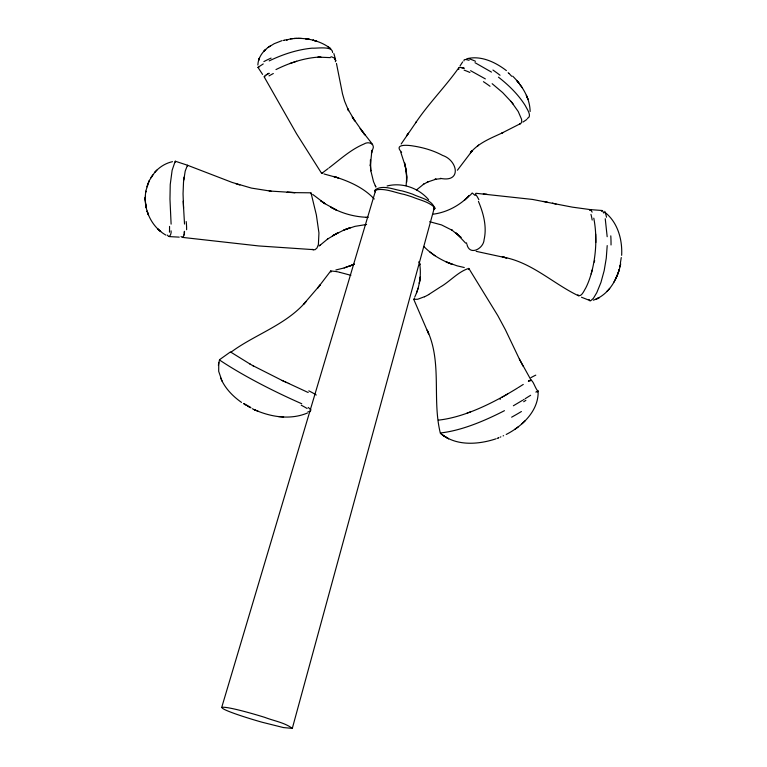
<?xml version="1.0" encoding="UTF-8"?>
<svg xmlns="http://www.w3.org/2000/svg" width="767" height="767" viewBox="0 0 767 767"><rect width="100%" height="100%" fill="white"/><g stroke="black" fill="none" stroke-linecap="round" stroke-linejoin="round"><path stroke-width="1.15" d="M218.768 362.484L218.691 371.333L222.056 381.122M577.781 294.864C581.118 298.2 584.224 290.262 585.767 287.961C588.423 282.716 590.331 277.117 591.846 271.441C596.256 254.117 597.138 235.757 593.792 218.164M595.777 242.535L595.662 234.04M621.26 257.559L620.35 263.369M607.205 245.584L606.266 258.211L604.166 270.655L600.935 282.467L596.784 292.658L593.38 298.353L590.6 300.817L581.472 297.232M292.304 728.391C284.701 722.572 273.877 720.913 264.883 717.404A90.477 16.749 16.1 0 0 251.921 713.55C215.776 703.281 209.564 706.062 249.333 718.449A100.372 20.613 16 0 0 262.065 722.226L283.406 727.557L292.304 728.391L434.4 207.569C431.37 199.516 419.894 197.8 412.79 194.233A75.799 39.27 16 0 0 402.071 190.897C393.883 189.67 383.519 184.742 375.935 189.372L221.701 707.442M621.654 255.325C622.488 239.62 617.761 222.411 605 212.373M145.279 196.218L145.653 192.354M145.922 191.654L145.893 192.133M171.07 230.848C171.683 233.024 169.584 239.227 167.292 235.085M184.521 231.346C184.569 233.149 183.888 239.237 180.974 236.581M257.875 65.051C258.105 56.854 263.8 49.951 270.502 45.79M187.503 166.084L187.474 165.241L232.219 182.46L251.451 188.097L270.233 191.06L295.007 192.642L310.923 192.814L310.894 193.658M184.444 232.363L184.387 232.842A8.36 3.336 -81.3 0 1 184.31 233.743L184.042 234.923M530.39 380.806C532.49 377.757 535.845 390.614 538.137 391.026C538.837 410.7 522.452 426.116 506.201 434.467M171.108 224.127L169.967 199.065L170.236 184.55L172.134 170.255L175.221 161.204L187.455 165.221L185.192 171.146L183.524 181.913L183.045 193.725L183.562 208.154M183.716 179.986L184.08 177.139M375.878 189.948L375.935 189.372M175.336 162.182L175.327 161.243M145.509 196.112L145.385 196.87M218.365 365.303L219.544 359.694L230.445 351.919L250.521 364.344M145.73 191.903L145.874 191.127M406.107 185.691L406.759 177.282L406.366 171.818L404.525 162.738L406.433 172.364L406.587 182.22L406.75 176.87L405.513 166.813L400.777 152.211M594.646 260.483L594.358 262.084M371.707 152.317L370.346 165.71L370.49 159.757L370.825 170.897L370.327 164.991M620.465 264.625C617.425 279.61 608.48 295.046 593.332 300.185M146.008 190.35L149.316 180.513L154.713 172.383M592.239 269.898L591.156 273.934M372.148 150.543L371.429 153.266L371.89 151.55M146.861 186.851L147.935 183.668M414.755 297.021C419.674 286.82 421.821 273.627 419.233 261.681L419.846 264.759L419.223 261.681M470.267 195.211L472.204 192.996L475.147 195.47M416.414 293.243L418.188 288.114M601.386 211.328L602.469 210.637L603.782 213.082M147.973 183.581L149.316 180.513M589.602 210.388L590.389 209.612L602.114 210.503M615.652 278.881L617.761 274.068L613.964 282.112M468.512 269.581L468.838 268.44L497.831 315.668L505.376 329.705L519.355 359.004L530.994 380.01M504.456 410.681C484.782 420.805 461.667 430.603 440.613 432.943M460.766 67.477L464.083 68.196L460.766 67.477A4.947 2.397 25.6 0 0 459.385 67.506L458.561 68.167L458.8 69.452M462.645 61.926L460.008 65.962M401.179 143.985L416.27 121.963L415.772 122.662C428.705 103.382 445.243 86.901 458.647 67.985M371.631 150.974C376.702 145.001 369.33 140.457 363.884 144.062C350.768 149.536 340.174 159.421 328.985 167.896M457.4 170.236L472.299 150.658L470.344 152.892C478.646 142.739 491.369 138.012 502.922 132.605L501.867 133.084L520.841 123.429L521.713 121.991L521.589 119.336L518.233 111.531L511.503 102.021L502.634 92.567L492.146 83.689M408.044 133.746L406.692 135.769L408.389 133.209M150.898 177.618L152.7 174.914M434.4 207.569L433.47 208.48M336.406 271.585L330.75 270.924L317.682 288.028L320.175 284.931L303.377 304.48L306.091 301.46C286.149 325.045 253.848 334.901 230.646 352.456M322.696 173.179L321.67 173.467L323.147 172.307M607.445 290.952L607.109 291.335L609.707 288.373M332.619 52.52C332.657 45.646 316.56 48.57 312.121 48.158C297.155 49.596 282.678 54.39 269.179 60.909M156.88 170.101L154.704 172.393C159.344 167.101 165.576 163.15 172.498 161.674M265.708 49.424L263.781 51.37L265.583 49.548M469.529 195.355L464.371 200.225L468.963 195.93C459.433 205.633 446.777 212.401 433.24 214.175M416.452 189.976L423.796 184.07L423.336 184.396L428.044 181.798L427.334 182.124L436.126 179.133L434.784 179.373L441.035 178.634M525.27 420.632L522.011 423.748M319.091 246.034L327.835 238.863L327.384 239.17L338.333 232.574L332.389 235.843L344.057 229.975L350.27 227.684L343.884 230.023L354.987 226.351L366.616 224.472M537.274 392.014L538.118 391.007L535.845 392.081M319.935 245.2L320.606 244.606M330.75 270.924L330.989 272.103M328.084 168.596L323.77 171.856M514.609 429.52L518.454 426.72M440.047 287.174C449.759 281.777 458.187 271.566 468.819 268.402M439.424 287.606L428.724 294.509M526.862 119.431L522.989 122.058M414.611 298.19L413.72 299.293L428.686 333.961L427.219 330.136C442.367 362.494 431.926 399.339 440.335 433.115M268.067 47.468L274.193 43.7L281.997 40.641M523.267 384.43L518.262 387.575M268.46 73.603C271.978 71.916 261.566 76.805 265.027 76.7M530.639 395.283L525.194 398.687M517.543 388.025C493.823 402.665 464.773 417.296 438.35 420.143M266.398 74.84L267.079 74.418M523.334 399.837L524.091 399.367M522.538 400.326L513.363 405.772M267.261 74.303L267.846 73.958M507.668 393.989L504.092 396.031M501.934 397.229L503.027 396.635M263.254 63.939L257.952 67.343L258.882 67.381M283.291 40.517L284.068 40.229M275.967 69.576C289.13 63.057 303.349 58.225 318.065 57.142M424.487 296.714L417.708 299.255L413.758 299.37M500.026 399.252L500.544 399.003M503.603 435.685L503.123 435.886M530.563 380.096L528.799 381.017L530.869 380.001M497.16 438.398L498.167 437.995M500.851 436.864L500.189 437.152M498.301 437.938L498.78 437.746M354.44 264.193L343.606 268.086L335.898 269.955M307.462 413.001C289.686 420.498 269.159 416.807 252.238 408.696M354.133 264.347L344.21 267.951M348.889 266.417L354.047 264.375M520.534 123.592L519.662 123.775L520.189 123.708M469.96 412.042L470.545 411.821M468.79 412.473L469.375 412.253M289.83 63.565L296.685 61.255M468.215 412.684L467.065 413.097M310.29 411.534L307.903 411.821M169.296 236.6L179.238 237.137M495.981 438.82C478.119 444.735 455.483 446.375 440.383 433.173L442.751 435.234M284.49 40.105L289.111 39.357M466.691 58.762C480.89 55.214 495.3 62.079 506.393 70.602M287.299 40.085L286.475 40.267M433.518 209.564L435.33 208.327C429.654 201.846 420 200.216 412.291 196.946A74.025 25.551 15.9 0 0 403.979 194.367C394.545 192.594 383.845 187.388 374.459 190.36L375.207 191.932M387.086 185.978C402.186 182.162 418.552 187.982 428.609 199.679M292.678 38.609L289.916 38.944L294.566 38.475M317.874 57.161L319.628 57.055M318.267 57.132L330.395 57.63M297.337 38.36L294.231 38.484C306.186 37.756 318.641 40.258 328.602 47.103M319.81 57.046L320.932 57.007M366.07 217.262L368.265 217.272M527.284 118.463C532.49 116.459 526.958 109.039 525.299 105.645C518.329 94.514 508.77 85.204 498.464 77.16M298.142 38.35L301.565 38.446M311.057 193.063L316.359 214.923L318.947 232.967L318.391 244.529L317.001 247.99L314.978 249.745L258.747 245.948L182.325 237.377M366.041 217.262C353.692 216.697 341.526 213.226 330.74 207.167L336.617 210.158L324.987 203.696L312.668 194.377M270.233 191.06L269.15 190.973L271.135 191.136M475.904 193.284L532.442 199.43L572.383 207.148L590.561 209.64L592.143 212.133M278.229 416.529L283.637 416.999M483.306 193.917L486.997 194.262M476.144 251.336L506.776 257.971L502.26 256.84L505.002 257.53M547.705 202.267L543.362 201.395M553.132 203.389L552.432 203.245L556.056 204.003M464.275 267.52L457.055 265.823L446.116 261.911L452.233 264.327C441.629 260.483 431.668 254.548 423.777 246.428M429.654 221.721L441.543 224.923L452.252 230.311L451.763 229.975L461.072 237.473L456.058 232.947L465.627 243.129M440.421 178.337C461.916 182.93 457.765 160.447 442.703 155.471C433.566 150.543 423.47 147.571 413.231 145.998C408.782 145.184 392.963 143.496 401.64 152.269M313.473 249.86L312.131 249.304M323.981 173.956L338.65 178.002L333.731 176.448C348.515 181.031 363.529 187.455 374.248 199.008M340.184 272.458L350.874 275.305M504.034 257.29C532.279 262.688 553.525 283.953 578.845 295.947M469.078 60.334C467.841 60.027 463.498 58.273 463.91 60.948M235.891 183.744L239.889 185.01M250.588 407.689L249.975 407.43M258.441 411.438L254.145 409.597L254.682 409.827M589.871 300.808L588.979 299.523M470.583 70.679L485.367 78.896M288.402 383.327L308.19 392.512M288.958 383.577L286.149 382.311M283.263 380.998L286.714 382.57M284.998 381.793L285.573 382.052M282.083 380.461L283.848 381.266M475.003 62.693L491.474 72.098M282.678 380.729L252.458 365.447M249.448 407.181L247.405 406.088M244.52 403.883L249.687 406.807M301.757 403.749C274.097 391.601 243.302 375.859 219.765 360.174M253.704 366.156L249.821 363.932M246.351 405.475L244.711 404.439M165.902 235.114C152.643 227.607 144.723 212.306 145.231 197.205L145.251 200.273L145.231 197.397M250.147 407.104L250.876 407.661M241.528 402.407C232.698 396.213 224.836 388.102 220.656 378.026M308.19 407.44L310.52 409.377A2.656 1.486 27.1 0 1 311.018 410.057M244.203 404.094L243.532 403.576M330.021 48.177L327.816 46.557L330.807 48.772M429.788 251.902L435.004 255.766M508.157 72.731L508.78 73.229M508.914 73.335L511.704 76.278M512.711 76.154C522.106 85.549 529.911 97.85 530.131 111.493M510.889 101.282L513.248 104.197M372.589 144.417L360.183 128.54L364.881 134.896L352.245 116.996L354.862 120.965L347.537 108.492L348.64 110.736L347.873 109.182M520.467 85.223L520.141 84.754L522.135 87.639M257.99 67.429L262.582 74.409M321.67 173.447L296.58 133.803L264.097 76.748M523.036 366.127L519.355 359.004M375.245 185.71L375.907 187.043L373.529 181.683L370.806 170.638M348.304 110.045L344.604 101.139L342.494 93.804L336.464 63.45M478.445 201.424C483.488 213.341 487.045 226.792 484.092 239.678C483.641 248.604 469.653 256.312 466.94 244.395M333.856 53.546L335.169 58.167M335.764 60.459L334.68 59.117L335.764 60.459A2.684 1.582 -25.1 0 1 335.313 61.734M466.7 243.513L466.537 242.832M605.24 218.72L607.176 236.706M145.557 203.763L146.257 207.924L145.27 200.628M183.208 201.251L184.521 224.06M464.121 70.152A32.07 16.049 26.2 0 1 469.931 72.481M483.421 81.686A116.268 102.327 26.7 0 1 490.017 86.278M492.932 70.046A131.368 125.778 21.5 0 1 500.036 75.252M469.107 58.771A33.115 19.856 28.2 0 1 475.511 61.302M590.954 214.357A32.473 12.723 -88.6 0 1 592.191 220.052M610.791 235.852A132.26 110.419 -59.9 0 1 611.031 244.97M604.76 211.347A33.93 16.117 -83.9 0 1 606.515 217.195M475.319 193.974A41.111 15.129 85.5 0 1 478.886 199.727M530.611 380.058A4.525 0.585 -37.1 0 1 530.802 379.991M528.358 381.237A16.826 2.033 -36.7 0 1 528.894 380.931M530.937 377.642A35.704 3.816 -35.9 0 1 535.778 375.149M521.416 411.515A153.851 81.877 -20.5 0 1 511.637 417.181M523.698 401.745A33.921 0.959 -33 0 1 525.855 400.364M428.734 294.576A24.717 8.312 -33.1 0 1 424.467 296.8M244.127 403.634A8.629 2.694 37.3 0 1 244.491 403.816M308.765 390.854A31.878 17.066 27.2 0 1 316.272 395.024M301.23 405.235A33.911 14.736 28.2 0 1 307.126 408.504M336.205 271.508A28.734 2.176 16.6 0 1 340.002 272.381M146.008 191.069A7.449 0.805 -78.2 0 1 145.998 191.357M184.31 231.433A12.905 4.525 -81.8 0 1 184.233 232.411M186.189 221.548A31.15 11.246 -81.7 0 1 186.611 229.726M169.545 226.409A32.78 8.341 -83.8 0 1 169.459 232.18M269.025 75.885A31.581 4.295 -30.4 0 1 273.32 73.517M330.951 56.729A24.966 16.251 -43.1 0 1 335.121 58.628M263.877 61.59A32.78 8.37 -31.9 0 1 271.115 58.1M420.172 277.232L419.319 283.435L420.191 277.155M620.618 263.886L620.014 266.705L620.618 263.886M619.314 269.38L618.087 273.186L619.314 269.38M259.371 58.187L258.623 60.344L259.371 58.187M471.83 151.204L470.823 152.345L471.791 151.272M478.531 145.222L477.39 146.066L478.512 145.251M599.142 297.654L596.064 299.188L599.142 297.654M295.007 192.584L287.04 192.316L295.007 192.642M308.727 39.27L305.592 38.791L309.705 39.433L308.727 39.27M313.751 40.392L312.878 40.133L316.896 41.313L313.751 40.392M448.551 438.743L442.693 435.186L448.551 438.743M324.911 203.667L320.51 200.628L324.911 203.667M160.648 231.509L157.724 228.892L160.648 231.509M518.108 82.127L516.661 80.372L519.01 83.248L518.108 82.127M526.804 96.431L526.344 95.281L527.964 99.326L526.804 96.431M148.453 214.933L147.13 211.222L148.453 214.933"/></g></svg>
